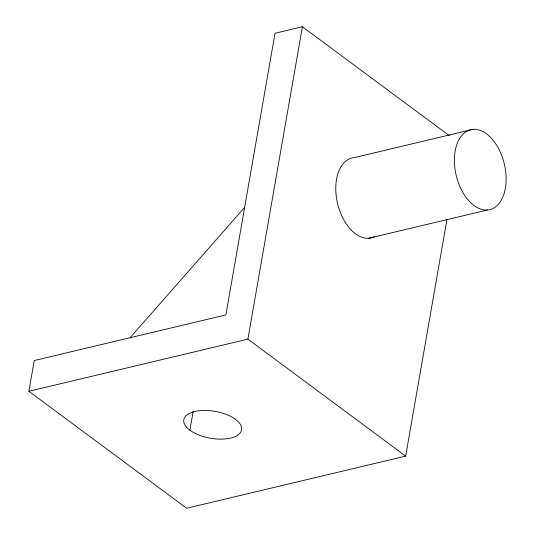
<?xml version="1.0" encoding="UTF-8"?>
<svg xmlns="http://www.w3.org/2000/svg" width="535" height="535" viewBox="0 0 535 535"><rect width="100%" height="100%" fill="white"/><g stroke="black" fill="none" stroke-linecap="round" stroke-linejoin="round"><path stroke-width="0.8" d="M446.972 219.357L405.657 456.114L186.641 508.25L28.877 391.272L34.24 360.543L225.877 314.928L275.03 33.264L302.409 26.75L449.433 135.763M189.892 430.214L193.135 411.616M405.657 456.114L247.886 339.136L302.409 26.75M130.058 337.739L244.642 207.386M473.127 129.316L354.498 157.551A41.101 24.724 76.6 0 0 337.745 204.316A41.101 24.724 76.6 0 0 374.226 236.784M368.762 238.256L487.392 210.014A41.101 24.724 76.6 0 0 498.225 147.927A41.101 24.724 76.6 0 0 455.158 151.057A41.101 24.724 76.6 0 0 487.392 210.014M28.877 391.272L247.886 339.136M195.308 433.464A29.358 13.649 9.9 0 0 241.512 430.341A29.358 13.649 9.9 0 0 201.294 410.532A29.358 13.649 9.9 0 0 195.308 433.464"/></g></svg>
